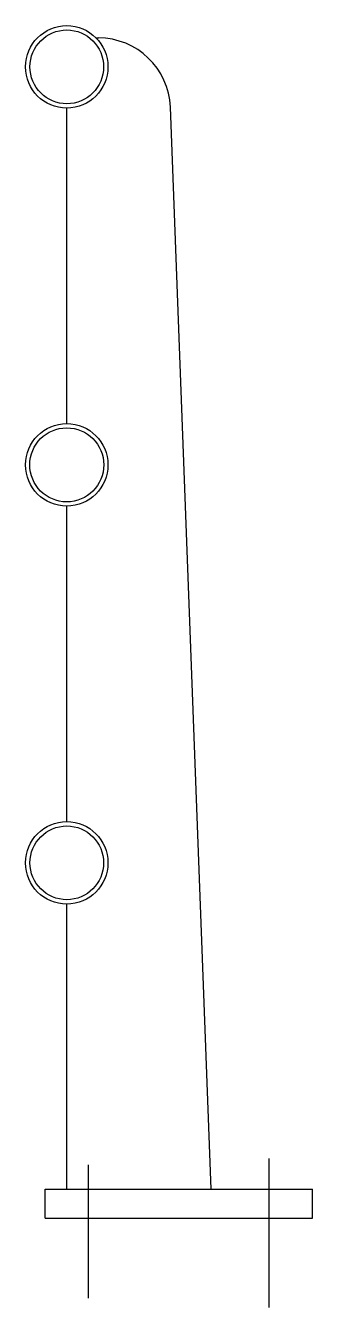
# Model space of a CAD drawing. Header units: millimetres. Extents: x 100 to 298, y 114 to 1000.
import ezdxf

# ---------------------------------------------------------------- set-up
doc = ezdxf.new("R2010")
doc.units = ezdxf.units.MM

msp = doc.modelspace()

# ---------------------------------------------------------------- linework, layer by layer
for p, q in [((148.8, 991.5), (150.36, 991.5)), ((128.5, 725), (128.5, 943)), ((228.5, 196), (200.31, 943.67)), ((128.5, 450), (128.5, 668)), ((128.5, 196), (128.5, 393)), ((143.5, 120.65), (143.5, 212.91)), ((268.5, 114.34), (268.5, 217.12)), ((113.5, 176), (113.5, 196)), ((113.5, 196), (298.5, 196)), ((298.5, 176), (298.5, 196)), ((113.5, 176), (298.5, 176))]:
    msp.add_line(p, q)
for centre, radius in [((128.5, 971.5), 28.5), ((128.5, 971.5), 25.5), ((128.5, 696.5), 28.5), ((128.5, 696.5), 25.6), ((128.5, 421.5), 28.5), ((128.5, 421.5), 25.5)]:
    msp.add_circle(centre, radius)
msp.add_arc((150.36, 941.5), 50, 2.49226, 90)

doc.saveas('drawing.dxf')
